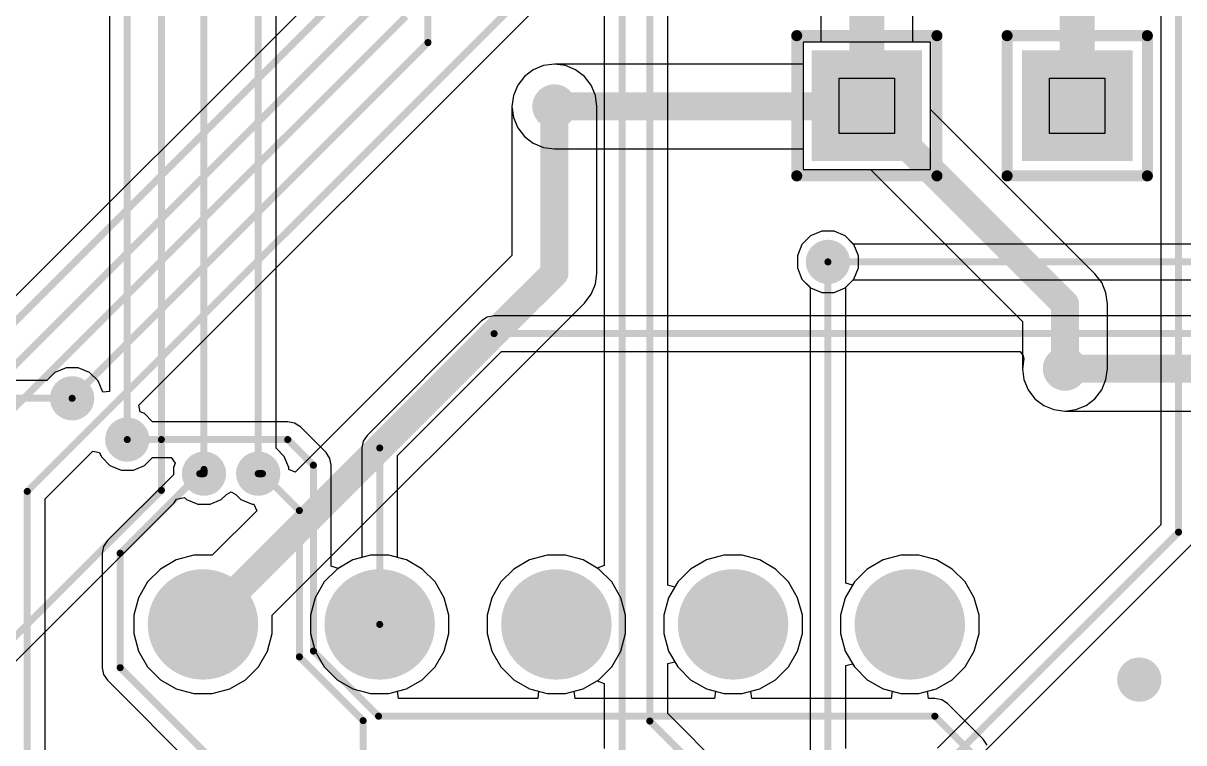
# Model space of a CAD drawing. Header units: millimetres. Extents: x -0.36 to 5.33, y -0.63 to 3.45.
# Drawn here: x 1.556 to 2.384, y 0.932 to 1.445 of the extents above; entities that cross this region are included whole.
import ezdxf

# ---------------------------------------------------------------- set-up
doc = ezdxf.new("R2010")
doc.units = ezdxf.units.MM
doc.header["$MEASUREMENT"] = 0
for name, color, linetype in [('BottomLayer', 5, 'Continuous'), ('BottomSolder', 6, 'Continuous'), ('Mechanical1', 6, 'Continuous'), ('MultiLayer', 9, 'Continuous'), ('PadHoleLayer', 156, 'Continuous'), ('TopLayer', 1, 'Continuous'), ('TopOverlay', 2, 'Continuous'), ('TopSolder', 216, 'Continuous'), ('ViaHoleLayer', 16, 'Continuous')]:
    doc.layers.add(name, color=color, linetype=linetype)

# ---------------------------------------------------------------- blocks, each defined once
blk = doc.blocks.new('1_1376430_8_1')
at = {"layer": 'BottomLayer'}
h = blk.add_hatch(color=5, dxfattribs=at)
edge = h.paths.add_edge_path()
edge.add_arc((-0.97441, 0.32382), 0.03937, 0, 360)
h = blk.add_hatch(color=5, dxfattribs=at)
edge = h.paths.add_edge_path()
edge.add_arc((-0.84842, 0.32382), 0.03937, 0, 360)
h = blk.add_hatch(color=5, dxfattribs=at)
edge = h.paths.add_edge_path()
edge.add_arc((-0.72244, 0.32382), 0.03937, 0, 360)
h = blk.add_hatch(color=5, dxfattribs=at)
edge = h.paths.add_edge_path()
edge.add_arc((-0.59646, 0.32382), 0.03937, 0, 360)
h = blk.add_hatch(color=5, dxfattribs=at)
edge = h.paths.add_edge_path()
edge.add_arc((-0.47047, 0.32382), 0.03937, 0, 360)
at = {"layer": 'BottomSolder'}
h = blk.add_hatch(color=6, dxfattribs=at)
edge = h.paths.add_edge_path()
edge.add_arc((-0.97441, 0.32382), 0.03937, 0, 360)
h = blk.add_hatch(color=6, dxfattribs=at)
edge = h.paths.add_edge_path()
edge.add_arc((-0.84842, 0.32382), 0.03937, 0, 360)
h = blk.add_hatch(color=6, dxfattribs=at)
edge = h.paths.add_edge_path()
edge.add_arc((-0.72244, 0.32382), 0.03937, 0, 360)
h = blk.add_hatch(color=6, dxfattribs=at)
edge = h.paths.add_edge_path()
edge.add_arc((-0.59646, 0.32382), 0.03937, 0, 360)
h = blk.add_hatch(color=6, dxfattribs=at)
edge = h.paths.add_edge_path()
edge.add_arc((-0.47047, 0.32382), 0.03937, 0, 360)
at = {"layer": 'MultiLayer'}
h = blk.add_hatch(color=9, dxfattribs=at)
edge = h.paths.add_edge_path()
edge.add_arc((-0.97441, 0.32382), 0.03937, 0, 360)
h = blk.add_hatch(color=9, dxfattribs=at)
edge = h.paths.add_edge_path()
edge.add_arc((-0.84842, 0.32382), 0.03937, 0, 360)
h = blk.add_hatch(color=9, dxfattribs=at)
edge = h.paths.add_edge_path()
edge.add_arc((-0.72244, 0.32382), 0.03937, 0, 360)
h = blk.add_hatch(color=9, dxfattribs=at)
edge = h.paths.add_edge_path()
edge.add_arc((-0.59646, 0.32382), 0.03937, 0, 360)
h = blk.add_hatch(color=9, dxfattribs=at)
edge = h.paths.add_edge_path()
edge.add_arc((-0.47047, 0.32382), 0.03937, 0, 360)
at = {"layer": 'PadHoleLayer'}
h = blk.add_hatch(color=156, dxfattribs=at)
edge = h.paths.add_edge_path()
edge.add_arc((-0.97441, 0.32382), 0.02382, 0, 360)
h = blk.add_hatch(color=156, dxfattribs=at)
edge = h.paths.add_edge_path()
edge.add_arc((-0.84842, 0.32382), 0.02382, 0, 360)
h = blk.add_hatch(color=156, dxfattribs=at)
edge = h.paths.add_edge_path()
edge.add_arc((-0.72244, 0.32382), 0.02382, 0, 360)
h = blk.add_hatch(color=156, dxfattribs=at)
edge = h.paths.add_edge_path()
edge.add_arc((-0.59646, 0.32382), 0.02382, 0, 360)
h = blk.add_hatch(color=156, dxfattribs=at)
edge = h.paths.add_edge_path()
edge.add_arc((-0.47047, 0.32382), 0.02382, 0, 360)
at = {"layer": 'TopLayer'}
h = blk.add_hatch(color=1, dxfattribs=at)
edge = h.paths.add_edge_path()
edge.add_arc((-0.97441, 0.32382), 0.03937, 0, 360)
h = blk.add_hatch(color=1, dxfattribs=at)
edge = h.paths.add_edge_path()
edge.add_arc((-0.84842, 0.32382), 0.03937, 0, 360)
h = blk.add_hatch(color=1, dxfattribs=at)
edge = h.paths.add_edge_path()
edge.add_arc((-0.72244, 0.32382), 0.03937, 0, 360)
h = blk.add_hatch(color=1, dxfattribs=at)
edge = h.paths.add_edge_path()
edge.add_arc((-0.59646, 0.32382), 0.03937, 0, 360)
h = blk.add_hatch(color=1, dxfattribs=at)
edge = h.paths.add_edge_path()
edge.add_arc((-0.47047, 0.32382), 0.03937, 0, 360)
at = {"layer": 'TopSolder'}
h = blk.add_hatch(color=216, dxfattribs=at)
edge = h.paths.add_edge_path()
edge.add_arc((-0.97441, 0.32382), 0.03937, 0, 360)
h = blk.add_hatch(color=216, dxfattribs=at)
edge = h.paths.add_edge_path()
edge.add_arc((-0.84842, 0.32382), 0.03937, 0, 360)
h = blk.add_hatch(color=216, dxfattribs=at)
edge = h.paths.add_edge_path()
edge.add_arc((-0.72244, 0.32382), 0.03937, 0, 360)
h = blk.add_hatch(color=216, dxfattribs=at)
edge = h.paths.add_edge_path()
edge.add_arc((-0.59646, 0.32382), 0.03937, 0, 360)
h = blk.add_hatch(color=216, dxfattribs=at)
edge = h.paths.add_edge_path()
edge.add_arc((-0.47047, 0.32382), 0.03937, 0, 360)
blk = doc.blocks.new('HDR_1_1_TH_M____17')
at = {"layer": 'BottomLayer'}
blk.add_hatch(color=5, dxfattribs=at).paths.add_polyline_path([(-0.03543, 0.03543), (0.03543, 0.03543), (0.03543, -0.03543), (-0.03543, -0.03543)])
at = {"layer": 'BottomSolder'}
blk.add_hatch(color=6, dxfattribs=at).paths.add_polyline_path([(-0.03943, 0.03943), (0.03943, 0.03943), (0.03943, -0.03943), (-0.03943, -0.03943)])
at = {"layer": 'MultiLayer'}
blk.add_hatch(color=9, dxfattribs=at).paths.add_polyline_path([(-0.03543, 0.03543), (0.03543, 0.03543), (0.03543, -0.03543), (-0.03543, -0.03543)])
at = {"layer": 'PadHoleLayer'}
h = blk.add_hatch(color=156, dxfattribs=at)
edge = h.paths.add_edge_path()
edge.add_arc((0, 0), 0.01969, 0, 360)
at = {"layer": 'TopLayer'}
blk.add_hatch(color=1, dxfattribs=at).paths.add_polyline_path([(-0.03543, 0.03543), (0.03543, 0.03543), (0.03543, -0.03543), (-0.03543, -0.03543)])
at = {"layer": 'TopSolder'}
blk.add_hatch(color=216, dxfattribs=at).paths.add_polyline_path([(-0.03943, 0.03943), (0.03943, 0.03943), (0.03943, -0.03943), (-0.03943, -0.03943)])
at = {"layer": 'TopOverlay', "const_width": 0.00787}
for points in [[(-0.05, 0.05), (0.05, 0.05)], [(-0.05, -0.05), (-0.05, 0.05)], [(0.05, -0.05), (0.05, 0.05)], [(-0.05, -0.05), (0.05, -0.05)]]:
    blk.add_lwpolyline(points, dxfattribs=at)
at = {"layer": 'TopOverlay', "const_width": 0.00394}
for points in [[(-0.05197, 0.05, 1), (-0.04803, 0.05, 1)], [(-0.05197, 0.05, 1), (-0.04803, 0.05, 1)], [(0.04803, 0.05, 1), (0.05197, 0.05, 1)], [(0.04803, 0.05, 1), (0.05197, 0.05, 1)], [(-0.05197, -0.05, 1), (-0.04803, -0.05, 1)], [(-0.05197, -0.05, 1), (-0.04803, -0.05, 1)], [(0.04803, -0.05, 1), (0.05197, -0.05, 1)], [(0.04803, -0.05, 1), (0.05197, -0.05, 1)]]:
    blk.add_lwpolyline(points, format="xyb", close=True, dxfattribs=at)
blk = doc.blocks.new('HDR_1_1_TH_M____18')
at = {"layer": 'BottomLayer'}
blk.add_hatch(color=5, dxfattribs=at).paths.add_polyline_path([(-0.03543, 0.03543), (0.03543, 0.03543), (0.03543, -0.03543), (-0.03543, -0.03543)])
at = {"layer": 'BottomSolder'}
blk.add_hatch(color=6, dxfattribs=at).paths.add_polyline_path([(-0.03943, 0.03943), (0.03943, 0.03943), (0.03943, -0.03943), (-0.03943, -0.03943)])
at = {"layer": 'MultiLayer'}
blk.add_hatch(color=9, dxfattribs=at).paths.add_polyline_path([(-0.03543, 0.03543), (0.03543, 0.03543), (0.03543, -0.03543), (-0.03543, -0.03543)])
at = {"layer": 'PadHoleLayer'}
h = blk.add_hatch(color=156, dxfattribs=at)
edge = h.paths.add_edge_path()
edge.add_arc((0, 0), 0.01969, 0, 360)
at = {"layer": 'TopLayer'}
blk.add_hatch(color=1, dxfattribs=at).paths.add_polyline_path([(-0.03543, 0.03543), (0.03543, 0.03543), (0.03543, -0.03543), (-0.03543, -0.03543)])
at = {"layer": 'TopSolder'}
blk.add_hatch(color=216, dxfattribs=at).paths.add_polyline_path([(-0.03943, 0.03943), (0.03943, 0.03943), (0.03943, -0.03943), (-0.03943, -0.03943)])
at = {"layer": 'TopOverlay', "const_width": 0.00787}
for points in [[(-0.05, 0.05), (0.05, 0.05)], [(-0.05, -0.05), (-0.05, 0.05)], [(0.05, -0.05), (0.05, 0.05)], [(-0.05, -0.05), (0.05, -0.05)]]:
    blk.add_lwpolyline(points, dxfattribs=at)
at = {"layer": 'TopOverlay', "const_width": 0.00394}
for points in [[(-0.05197, 0.05, 1), (-0.04803, 0.05, 1)], [(-0.05197, 0.05, 1), (-0.04803, 0.05, 1)], [(0.04803, 0.05, 1), (0.05197, 0.05, 1)], [(0.04803, 0.05, 1), (0.05197, 0.05, 1)], [(-0.05197, -0.05, 1), (-0.04803, -0.05, 1)], [(-0.05197, -0.05, 1), (-0.04803, -0.05, 1)], [(0.04803, -0.05, 1), (0.05197, -0.05, 1)], [(0.04803, -0.05, 1), (0.05197, -0.05, 1)]]:
    blk.add_lwpolyline(points, format="xyb", close=True, dxfattribs=at)

msp = doc.modelspace()

# ---------------------------------------------------------------- hatches: boundary and pattern name
at = {"layer": 'BottomLayer'}
h = msp.add_hatch(color=5, dxfattribs=at)
edge = h.paths.add_edge_path()
edge.add_arc((1.935, 1.386), 0.01181, 0, 360)
h = msp.add_hatch(color=5, dxfattribs=at)
edge = h.paths.add_edge_path()
edge.add_arc((2.13, 1.27515), 0.01181, 0, 360)
h = msp.add_hatch(color=5, dxfattribs=at)
edge = h.paths.add_edge_path()
edge.add_arc((2.299, 1.199), 0.01181, 0, 360)
h = msp.add_hatch(color=5, dxfattribs=at)
edge = h.paths.add_edge_path()
edge.add_arc((1.59114, 1.17786), 0.01181, 0, 360)
h = msp.add_hatch(color=5, dxfattribs=at)
edge = h.paths.add_edge_path()
edge.add_arc((1.63046, 1.14843), 0.01181, 0, 360)
h = msp.add_hatch(color=5, dxfattribs=at)
edge = h.paths.add_edge_path()
edge.add_arc((1.68516, 1.12412), 0.01181, 0, 360)
h = msp.add_hatch(color=5, dxfattribs=at)
edge = h.paths.add_edge_path()
edge.add_arc((1.72381, 1.12412), 0.01181, 0, 360)
h = msp.add_hatch(color=5, dxfattribs=at)
edge = h.paths.add_edge_path()
edge.add_arc((2.35199, 0.97724), 0.01181, 0, 360)
at = {"layer": 'BottomSolder'}
h = msp.add_hatch(color=6, dxfattribs=at)
edge = h.paths.add_edge_path()
edge.add_arc((1.935, 1.386), 0.01581, 0, 360)
h = msp.add_hatch(color=6, dxfattribs=at)
edge = h.paths.add_edge_path()
edge.add_arc((2.13, 1.27515), 0.01581, 0, 360)
h = msp.add_hatch(color=6, dxfattribs=at)
edge = h.paths.add_edge_path()
edge.add_arc((2.299, 1.199), 0.01581, 0, 360)
h = msp.add_hatch(color=6, dxfattribs=at)
edge = h.paths.add_edge_path()
edge.add_arc((1.59114, 1.17786), 0.01581, 0, 360)
h = msp.add_hatch(color=6, dxfattribs=at)
edge = h.paths.add_edge_path()
edge.add_arc((1.63046, 1.14843), 0.01581, 0, 360)
h = msp.add_hatch(color=6, dxfattribs=at)
edge = h.paths.add_edge_path()
edge.add_arc((1.68516, 1.12412), 0.01581, 0, 360)
h = msp.add_hatch(color=6, dxfattribs=at)
edge = h.paths.add_edge_path()
edge.add_arc((1.72381, 1.12412), 0.01581, 0, 360)
h = msp.add_hatch(color=6, dxfattribs=at)
edge = h.paths.add_edge_path()
edge.add_arc((2.35199, 0.97724), 0.01581, 0, 360)
at = {"layer": 'TopLayer'}
h = msp.add_hatch(color=1, dxfattribs=at)
edge = h.paths.add_edge_path()
edge.add_arc((1.935, 1.386), 0.01181, 0, 360)
h = msp.add_hatch(color=1, dxfattribs=at)
edge = h.paths.add_edge_path()
edge.add_arc((2.13, 1.27515), 0.01181, 0, 360)
h = msp.add_hatch(color=1, dxfattribs=at)
edge = h.paths.add_edge_path()
edge.add_arc((2.299, 1.199), 0.01181, 0, 360)
h = msp.add_hatch(color=1, dxfattribs=at)
edge = h.paths.add_edge_path()
edge.add_arc((1.59114, 1.17786), 0.01181, 0, 360)
h = msp.add_hatch(color=1, dxfattribs=at)
edge = h.paths.add_edge_path()
edge.add_arc((1.63046, 1.14843), 0.01181, 0, 360)
h = msp.add_hatch(color=1, dxfattribs=at)
edge = h.paths.add_edge_path()
edge.add_arc((1.68516, 1.12412), 0.01181, 0, 360)
h = msp.add_hatch(color=1, dxfattribs=at)
edge = h.paths.add_edge_path()
edge.add_arc((1.72381, 1.12412), 0.01181, 0, 360)
h = msp.add_hatch(color=1, dxfattribs=at)
edge = h.paths.add_edge_path()
edge.add_arc((2.35199, 0.97724), 0.01181, 0, 360)
at = {"layer": 'TopSolder'}
h = msp.add_hatch(color=216, dxfattribs=at)
edge = h.paths.add_edge_path()
edge.add_arc((1.935, 1.386), 0.01581, 0, 360)
h = msp.add_hatch(color=216, dxfattribs=at)
edge = h.paths.add_edge_path()
edge.add_arc((2.13, 1.27515), 0.01581, 0, 360)
h = msp.add_hatch(color=216, dxfattribs=at)
edge = h.paths.add_edge_path()
edge.add_arc((2.299, 1.199), 0.01581, 0, 360)
h = msp.add_hatch(color=216, dxfattribs=at)
edge = h.paths.add_edge_path()
edge.add_arc((1.59114, 1.17786), 0.01581, 0, 360)
h = msp.add_hatch(color=216, dxfattribs=at)
edge = h.paths.add_edge_path()
edge.add_arc((1.63046, 1.14843), 0.01581, 0, 360)
h = msp.add_hatch(color=216, dxfattribs=at)
edge = h.paths.add_edge_path()
edge.add_arc((1.68516, 1.12412), 0.01581, 0, 360)
h = msp.add_hatch(color=216, dxfattribs=at)
edge = h.paths.add_edge_path()
edge.add_arc((1.72381, 1.12412), 0.01581, 0, 360)
h = msp.add_hatch(color=216, dxfattribs=at)
edge = h.paths.add_edge_path()
edge.add_arc((2.35199, 0.97724), 0.01581, 0, 360)
at = {"layer": 'ViaHoleLayer'}
h = msp.add_hatch(color=16, dxfattribs=at)
edge = h.paths.add_edge_path()
edge.add_arc((1.935, 1.386), 0.00591, 0, 360)
h = msp.add_hatch(color=16, dxfattribs=at)
edge = h.paths.add_edge_path()
edge.add_arc((2.13, 1.27515), 0.00591, 0, 360)
h = msp.add_hatch(color=16, dxfattribs=at)
edge = h.paths.add_edge_path()
edge.add_arc((2.299, 1.199), 0.00591, 0, 360)
h = msp.add_hatch(color=16, dxfattribs=at)
edge = h.paths.add_edge_path()
edge.add_arc((1.59114, 1.17786), 0.00591, 0, 360)
h = msp.add_hatch(color=16, dxfattribs=at)
edge = h.paths.add_edge_path()
edge.add_arc((1.63046, 1.14843), 0.00591, 0, 360)
h = msp.add_hatch(color=16, dxfattribs=at)
edge = h.paths.add_edge_path()
edge.add_arc((1.68516, 1.12412), 0.00591, 0, 360)
h = msp.add_hatch(color=16, dxfattribs=at)
edge = h.paths.add_edge_path()
edge.add_arc((1.72381, 1.12412), 0.00591, 0, 360)
h = msp.add_hatch(color=16, dxfattribs=at)
edge = h.paths.add_edge_path()
edge.add_arc((2.35199, 0.97724), 0.00591, 0, 360)

# ---------------------------------------------------------------- linework, layer by layer
at = {"layer": 'BottomLayer'}
for p, q in [((1.73656, 1.14222), (1.73656, 1.81219)), ((2.01574, 1.04455), (2.01574, 1.79683)), ((1.97054, 1.78444), (1.97054, 1.05874)), ((1.61772, 1.77526), (1.61772, 1.18275)), ((2.36726, 1.752), (2.36726, 1.08768)), ((2.19052, 1.43192), (2.19052, 1.70826)), ((2.12496, 1.69468), (2.12496, 1.43192)), ((2.12496, 1.43192), (2.11231, 1.43192)), ((2.11231, 1.43192), (2.11231, 1.34106)), ((2.20318, 1.43192), (2.19052, 1.43192)), ((2.20318, 1.38385), (2.20318, 1.43192)), ((1.92717, 1.41523), (1.91987, 1.4122)), ((1.935, 1.41626), (1.92717, 1.41523)), ((1.94283, 1.41523), (1.935, 1.41626)), ((1.95013, 1.4122), (1.94283, 1.41523)), ((1.9136, 1.4074), (1.9088, 1.40113)), ((1.91987, 1.4122), (1.9136, 1.4074)), ((1.9564, 1.4074), (1.95013, 1.4122)), ((1.96121, 1.40113), (1.9564, 1.4074)), ((1.9088, 1.40113), (1.90577, 1.39383)), ((1.96423, 1.39383), (1.96121, 1.40113)), ((1.90577, 1.39383), (1.90474, 1.386)), ((1.96526, 1.386), (1.96423, 1.39383)), ((1.90474, 1.386), (1.90474, 1.2797)), ((1.96526, 1.26717), (1.96526, 1.386)), ((2.3204, 1.26663), (2.20318, 1.38385)), ((2.11231, 1.34106), (2.16038, 1.34106)), ((2.16038, 1.34106), (2.26874, 1.2327)), ((2.11765, 1.29364), (2.11151, 1.2875)), ((2.12566, 1.29696), (2.11765, 1.29364)), ((2.13434, 1.29696), (2.12566, 1.29696)), ((2.14235, 1.29364), (2.13434, 1.29696)), ((2.14849, 1.2875), (2.14235, 1.29364)), ((2.11151, 1.2875), (2.10819, 1.27949)), ((2.15181, 1.27949), (2.14849, 1.2875)), ((1.90474, 1.2797), (1.75024, 1.12521)), ((2.10819, 1.27949), (2.10819, 1.27081)), ((2.15181, 1.27081), (2.15181, 1.27949)), ((1.96423, 1.25934), (1.96526, 1.26717)), ((2.10819, 1.27081), (2.11151, 1.26279)), ((2.14849, 1.26279), (2.15181, 1.27081)), ((2.3252, 1.26036), (2.3204, 1.26663)), ((1.96121, 1.25204), (1.96423, 1.25934)), ((2.11151, 1.26279), (2.11726, 1.25705)), ((2.14274, 1.25705), (2.14849, 1.26279)), ((2.32823, 1.25306), (2.3252, 1.26036)), ((1.9564, 1.24577), (1.96121, 1.25204)), ((2.11726, 1.25705), (2.11726, 0.91977)), ((2.14274, 1.04597), (2.14274, 1.25705)), ((2.32926, 1.24523), (2.32823, 1.25306)), ((1.7338, 1.02317), (1.9564, 1.24577)), ((2.32926, 1.199), (2.32926, 1.24523)), ((2.26874, 1.2327), (2.26874, 1.199)), ((1.57878, 1.19635), (1.57304, 1.19061)), ((1.5868, 1.19967), (1.57878, 1.19635)), ((1.59547, 1.19967), (1.5868, 1.19967)), ((1.60349, 1.19635), (1.59547, 1.19967)), ((1.60963, 1.19022), (1.60349, 1.19635)), ((2.26874, 1.199), (2.26977, 1.19117)), ((2.32823, 1.19117), (2.32926, 1.199)), ((1.57304, 1.19061), (1.36626, 1.19061)), ((1.61295, 1.1822), (1.60963, 1.19022)), ((2.26977, 1.19117), (2.27279, 1.18387)), ((2.27279, 1.18387), (2.2776, 1.1776)), ((2.3204, 1.1776), (2.3252, 1.18387)), ((2.3252, 1.18387), (2.32823, 1.19117)), ((1.61772, 1.18275), (1.61295, 1.1822)), ((2.2776, 1.1776), (2.28387, 1.1728)), ((2.31413, 1.1728), (2.3204, 1.1776)), ((2.28387, 1.1728), (2.29117, 1.16977)), ((2.29117, 1.16977), (2.299, 1.16874)), ((2.299, 1.16874), (2.30683, 1.16977)), ((2.30683, 1.16977), (2.31413, 1.1728)), ((1.7423, 1.13647), (1.73656, 1.14222)), ((1.74562, 1.12845), (1.7423, 1.13647)), ((1.74562, 1.12712), (1.74562, 1.12845)), ((1.75024, 1.12521), (1.74562, 1.12712)), ((1.69751, 1.10563), (1.70122, 1.10933)), ((1.70122, 1.10933), (1.70449, 1.11127)), ((1.70449, 1.11127), (1.70775, 1.10933)), ((1.70775, 1.10933), (1.71146, 1.10563)), ((1.52621, 0.96564), (1.66379, 1.10322)), ((1.66379, 1.10322), (1.66553, 1.10583)), ((1.66553, 1.10583), (1.67123, 1.1072)), ((1.67123, 1.1072), (1.6728, 1.10563)), ((1.6728, 1.10563), (1.68082, 1.1023)), ((1.68082, 1.1023), (1.6895, 1.1023)), ((1.6895, 1.1023), (1.69751, 1.10563)), ((1.71146, 1.10563), (1.71947, 1.1023)), ((1.71947, 1.1023), (1.72081, 1.1023)), ((1.72081, 1.1023), (1.72272, 1.09769)), ((1.72272, 1.09769), (1.691, 1.06597)), ((2.36726, 1.08768), (2.20804, 0.92847)), ((2.22566, 0.91004), (2.38901, 1.07339)), ((1.66539, 1.06262), (1.65413, 1.05612)), ((1.67794, 1.06598), (1.66539, 1.06262)), ((1.69094, 1.06598), (1.67794, 1.06598)), ((1.691, 1.06597), (1.69094, 1.06598)), ((1.79137, 1.06262), (1.78011, 1.05612)), ((1.80393, 1.06598), (1.79137, 1.06262)), ((1.81693, 1.06598), (1.80393, 1.06598)), ((1.82948, 1.06262), (1.81693, 1.06598)), ((1.84074, 1.05612), (1.82948, 1.06262)), ((1.91735, 1.06262), (1.9061, 1.05612)), ((1.92991, 1.06598), (1.91735, 1.06262)), ((1.94291, 1.06598), (1.92991, 1.06598)), ((1.95547, 1.06262), (1.94291, 1.06598)), ((1.96554, 1.05681), (1.95547, 1.06262)), ((2.04334, 1.06262), (2.03208, 1.05612)), ((2.0559, 1.06598), (2.04334, 1.06262)), ((2.06889, 1.06598), (2.0559, 1.06598)), ((2.08145, 1.06262), (2.06889, 1.06598)), ((2.09271, 1.05612), (2.08145, 1.06262)), ((2.16932, 1.06262), (2.15807, 1.05612)), ((2.18188, 1.06598), (2.16932, 1.06262)), ((2.19488, 1.06598), (2.18188, 1.06598)), ((2.20744, 1.06262), (2.19488, 1.06598)), ((2.21869, 1.05612), (2.20744, 1.06262)), ((1.65413, 1.05612), (1.64494, 1.04693)), ((1.78011, 1.05612), (1.77092, 1.04693)), ((1.84993, 1.04693), (1.84074, 1.05612)), ((1.9061, 1.05612), (1.89691, 1.04693)), ((1.97054, 1.05874), (1.96554, 1.05681)), ((2.03208, 1.05612), (2.02289, 1.04693)), ((2.1019, 1.04693), (2.09271, 1.05612)), ((2.15807, 1.05612), (2.14887, 1.04693)), ((2.22788, 1.04693), (2.21869, 1.05612)), ((1.64494, 1.04693), (1.63844, 1.03567)), ((1.77092, 1.04693), (1.76442, 1.03567)), ((1.85643, 1.03567), (1.84993, 1.04693)), ((1.89691, 1.04693), (1.89041, 1.03567)), ((2.02074, 1.04321), (2.01574, 1.04455)), ((2.02289, 1.04693), (2.02074, 1.04321)), ((2.1084, 1.03567), (2.1019, 1.04693)), ((2.14757, 1.04468), (2.14274, 1.04597)), ((2.14887, 1.04693), (2.14757, 1.04468)), ((2.23438, 1.03567), (2.22788, 1.04693)), ((1.63844, 1.03567), (1.63507, 1.02311)), ((1.76442, 1.03567), (1.76106, 1.02311)), ((1.8598, 1.02311), (1.85643, 1.03567)), ((1.89041, 1.03567), (1.88704, 1.02311)), ((2.11177, 1.02311), (2.1084, 1.03567)), ((2.23775, 1.02311), (2.23438, 1.03567)), ((1.63507, 1.02311), (1.63507, 1.01011)), ((1.73381, 1.02311), (1.7338, 1.02317)), ((1.73381, 1.01011), (1.73381, 1.02311)), ((1.76106, 1.02311), (1.76106, 1.01011)), ((1.8598, 1.01011), (1.8598, 1.02311)), ((1.88704, 1.02311), (1.88704, 1.01011)), ((2.11177, 1.01011), (2.11177, 1.02311)), ((2.23775, 1.01011), (2.23775, 1.02311)), ((1.63507, 1.01011), (1.63844, 0.99756)), ((1.73045, 0.99756), (1.73381, 1.01011)), ((1.76106, 1.01011), (1.76442, 0.99756)), ((1.85643, 0.99756), (1.8598, 1.01011)), ((1.88704, 1.01011), (1.89041, 0.99756)), ((2.1084, 0.99756), (2.11177, 1.01011)), ((2.23438, 0.99756), (2.23775, 1.01011)), ((1.63844, 0.99756), (1.64494, 0.9863)), ((1.72395, 0.9863), (1.73045, 0.99756)), ((1.76442, 0.99756), (1.77092, 0.9863)), ((1.84993, 0.9863), (1.85643, 0.99756)), ((1.89041, 0.99756), (1.89691, 0.9863)), ((2.1019, 0.9863), (2.1084, 0.99756)), ((2.22788, 0.9863), (2.23438, 0.99756)), ((1.64494, 0.9863), (1.65413, 0.97711)), ((1.71476, 0.97711), (1.72395, 0.9863)), ((1.77092, 0.9863), (1.78011, 0.97711)), ((1.84074, 0.97711), (1.84993, 0.9863)), ((1.89691, 0.9863), (1.9061, 0.97711)), ((2.01574, 0.98867), (2.02074, 0.99001)), ((2.01574, 0.95298), (2.01574, 0.98867)), ((2.02074, 0.99001), (2.02289, 0.9863)), ((2.02289, 0.9863), (2.03208, 0.97711)), ((2.09271, 0.97711), (2.1019, 0.9863)), ((2.14274, 0.98725), (2.14757, 0.98855)), ((2.14274, 0.92819), (2.14274, 0.98725)), ((2.14757, 0.98855), (2.14887, 0.9863)), ((2.14887, 0.9863), (2.15807, 0.97711)), ((2.21869, 0.97711), (2.22788, 0.9863)), ((1.65413, 0.97711), (1.66539, 0.97061)), ((1.7035, 0.97061), (1.71476, 0.97711)), ((1.78011, 0.97711), (1.79137, 0.97061)), ((1.82948, 0.97061), (1.84074, 0.97711)), ((1.9061, 0.97711), (1.91735, 0.97061)), ((1.95547, 0.97061), (1.96554, 0.97642)), ((1.96554, 0.97642), (1.97054, 0.97449)), ((2.03208, 0.97711), (2.04334, 0.97061)), ((2.08145, 0.97061), (2.09271, 0.97711)), ((2.15807, 0.97711), (2.16932, 0.97061)), ((2.20744, 0.97061), (2.21869, 0.97711)), ((1.66539, 0.97061), (1.67794, 0.96724)), ((1.69094, 0.96724), (1.7035, 0.97061)), ((1.79137, 0.97061), (1.80393, 0.96724)), ((1.81693, 0.96724), (1.82948, 0.97061)), ((1.91735, 0.97061), (1.92991, 0.96724)), ((1.94291, 0.96724), (1.95547, 0.97061)), ((1.97054, 0.97449), (1.97054, 0.92819)), ((2.04334, 0.97061), (2.0559, 0.96724)), ((2.06889, 0.96724), (2.08145, 0.97061)), ((2.16932, 0.97061), (2.18188, 0.96724)), ((2.19488, 0.96724), (2.20744, 0.97061)), ((1.67794, 0.96724), (1.69094, 0.96724)), ((1.80393, 0.96724), (1.81693, 0.96724)), ((1.92991, 0.96724), (1.94291, 0.96724)), ((2.0559, 0.96724), (2.06889, 0.96724)), ((2.18188, 0.96724), (2.19488, 0.96724)), ((2.05467, 0.91406), (2.01574, 0.95298))]:
    msp.add_line(p, q, dxfattribs=at)
for points, const_width in [([(1.72381, 1.12412), (1.72381, 1.81219)], 0.005), ([(1.65477, 1.14843), (1.65477, 1.8)], 0.005), ([(1.685, 1.12427), (1.685, 1.79899)], 0.005), ([(2.003, 0.9477), (2.003, 1.801)], 0.005), ([(1.98328, 0.89026), (1.98328, 1.78972)], 0.005), ([(1.63046, 1.14843), (1.63046, 1.78054)], 0.005), ([(2.38, 1.0824), (2.38, 1.752)], 0.005), ([(2.15774, 1.38649), (2.15774, 1.70826)], 0.025), ([(1.935, 1.26717), (1.935, 1.386)], 0.02), ([(2.15774, 1.38649), (2.299, 1.24523)], 0.02), ([(1.68444, 1.01661), (1.935, 1.26717)], 0.02), ([(2.13, 0.91862), (2.13, 1.27515)], 0.005), ([(2.299, 1.199), (2.299, 1.24523)], 0.02), ([(1.34816, 1.17786), (1.59114, 1.17786)], 0.005), ([(1.65477, 1.11223), (1.65477, 1.14843)], 0.005), ([(1.685, 1.12427), (1.68516, 1.12412)], 0.005), ([(1.68516, 1.12412), (1.68516, 1.12715)], 0.005), ([(1.51347, 0.97092), (1.65477, 1.11223)], 0.005), ([(2.20425, 0.90666), (2.38, 1.0824)], 0.005), ([(1.67846, 1.01661), (1.68444, 1.01661)], 0.02), ([(2.003, 0.9477), (2.05846, 0.89225)], 0.005)]:
    msp.add_lwpolyline(points, dxfattribs=dict(at, const_width=const_width))
for points, const_width in [([(2.15149, 1.38649, 1), (2.16399, 1.38649, 1)], 0.0125), ([(1.93, 1.386, 1), (1.94, 1.386, 1)], 0.01), ([(2.15274, 1.38649, 1), (2.16274, 1.38649, 1)], 0.01), ([(1.93, 1.26717, 1), (1.94, 1.26717, 1)], 0.01), ([(1.93, 1.26717, 1), (1.94, 1.26717, 1)], 0.01), ([(2.12875, 1.27515, 1), (2.13125, 1.27515, 1)], 0.0025), ([(2.294, 1.24523, 1), (2.304, 1.24523, 1)], 0.01), ([(2.294, 1.24523, 1), (2.304, 1.24523, 1)], 0.01), ([(2.294, 1.199, 1), (2.304, 1.199, 1)], 0.01), ([(1.58989, 1.17786, 1), (1.59239, 1.17786, 1)], 0.0025), ([(1.62921, 1.14843, 1), (1.63171, 1.14843, 1)], 0.0025), ([(1.65352, 1.14843, 1), (1.65602, 1.14843, 1)], 0.0025), ([(1.65352, 1.14843, 1), (1.65602, 1.14843, 1)], 0.0025), ([(1.68375, 1.12427, 1), (1.68625, 1.12427, 1)], 0.0025), ([(1.68375, 1.12427, 1), (1.68625, 1.12427, 1)], 0.0025), ([(1.68391, 1.12715, 1), (1.68641, 1.12715, 1)], 0.0025), ([(1.68391, 1.12412, 1), (1.68641, 1.12412, 1)], 0.0025), ([(1.68391, 1.12412, 1), (1.68641, 1.12412, 1)], 0.0025), ([(1.72256, 1.12412, 1), (1.72506, 1.12412, 1)], 0.0025), ([(1.65352, 1.11223, 1), (1.65602, 1.11223, 1)], 0.0025), ([(1.65352, 1.11223, 1), (1.65602, 1.11223, 1)], 0.0025), ([(2.37875, 1.0824, 1), (2.38125, 1.0824, 1)], 0.0025), ([(2.37875, 1.0824, 1), (2.38125, 1.0824, 1)], 0.0025), ([(1.67346, 1.01661, 1), (1.68346, 1.01661, 1)], 0.01), ([(1.67944, 1.01661, 1), (1.68944, 1.01661, 1)], 0.01), ([(1.67944, 1.01661, 1), (1.68944, 1.01661, 1)], 0.01), ([(2.00175, 0.9477, 1), (2.00425, 0.9477, 1)], 0.0025), ([(2.00175, 0.9477, 1), (2.00425, 0.9477, 1)], 0.0025)]:
    msp.add_lwpolyline(points, format="xyb", close=True, dxfattribs=dict(at, const_width=const_width))
at = {"layer": 'Mechanical1'}
for p, q in [((2.13806, 1.36681), (2.13806, 1.40617)), ((2.13806, 1.40617), (2.17743, 1.40617)), ((2.17743, 1.40617), (2.17743, 1.36681)), ((2.28806, 1.36681), (2.28806, 1.40617)), ((2.28806, 1.40617), (2.32743, 1.40617)), ((2.32743, 1.40617), (2.32743, 1.36681)), ((2.17743, 1.36681), (2.13806, 1.36681)), ((2.32743, 1.36681), (2.28806, 1.36681))]:
    msp.add_line(p, q, dxfattribs=at)
at = {"layer": 'TopLayer'}
for p, q in [((1.63877, 1.17309), (2.02839, 1.56271)), ((1.77828, 1.4783), (1.39272, 1.09274)), ((2.20318, 1.43192), (2.11231, 1.43192)), ((2.11231, 1.43192), (2.11231, 1.41626)), ((2.20318, 1.34106), (2.20318, 1.43192)), ((1.92717, 1.41523), (1.91987, 1.4122)), ((1.935, 1.41626), (1.92717, 1.41523)), ((2.11231, 1.41626), (1.935, 1.41626)), ((1.9136, 1.4074), (1.9088, 1.40113)), ((1.91987, 1.4122), (1.9136, 1.4074)), ((1.9088, 1.40113), (1.90577, 1.39383)), ((1.90577, 1.39383), (1.90474, 1.386)), ((1.90474, 1.386), (1.90577, 1.37817)), ((1.90577, 1.37817), (1.9088, 1.37087)), ((1.9088, 1.37087), (1.9136, 1.3646)), ((1.9136, 1.3646), (1.91987, 1.3598)), ((1.91987, 1.3598), (1.92717, 1.35677)), ((1.92717, 1.35677), (1.935, 1.35574)), ((1.935, 1.35574), (2.11231, 1.35574)), ((2.11231, 1.35574), (2.11231, 1.34106)), ((2.11231, 1.34106), (2.20318, 1.34106)), ((2.11765, 1.29364), (2.11151, 1.2875)), ((2.12566, 1.29696), (2.11765, 1.29364)), ((2.13434, 1.29696), (2.12566, 1.29696)), ((2.14235, 1.29364), (2.13434, 1.29696)), ((2.1481, 1.28789), (2.14235, 1.29364)), ((2.11151, 1.2875), (2.10819, 1.27949)), ((2.58681, 1.28789), (2.1481, 1.28789)), ((2.10819, 1.27949), (2.10819, 1.27081)), ((2.10819, 1.27081), (2.11151, 1.26279)), ((2.11151, 1.26279), (2.11765, 1.25666)), ((2.14235, 1.25666), (2.1481, 1.2624)), ((2.1481, 1.2624), (2.59888, 1.2624)), ((2.11765, 1.25666), (2.12566, 1.25334)), ((2.12566, 1.25334), (2.13434, 1.25334)), ((2.13434, 1.25334), (2.14235, 1.25666)), ((1.88299, 1.23301), (1.80141, 1.15144)), ((1.88712, 1.23577), (1.88299, 1.23301)), ((1.892, 1.23674), (1.88712, 1.23577)), ((2.60915, 1.23674), (1.892, 1.23674)), ((1.82317, 1.13715), (1.89728, 1.21126)), ((1.89728, 1.21126), (2.2671, 1.21126)), ((2.2671, 1.21126), (2.26924, 1.20806)), ((2.2697, 1.20626), (2.26874, 1.199)), ((2.26924, 1.20806), (2.2697, 1.20626)), ((2.26874, 1.199), (2.26977, 1.19117)), ((2.26977, 1.19117), (2.27279, 1.18387)), ((2.27279, 1.18387), (2.2776, 1.1776)), ((2.2776, 1.1776), (2.28387, 1.1728)), ((1.63975, 1.16819), (1.63877, 1.17309)), ((1.64282, 1.16692), (1.63975, 1.16819)), ((1.64856, 1.16117), (1.64282, 1.16692)), ((2.28387, 1.1728), (2.29117, 1.16977)), ((2.29117, 1.16977), (2.299, 1.16874)), ((2.299, 1.16874), (2.56865, 1.16874)), ((1.74488, 1.16117), (1.64856, 1.16117)), ((1.74976, 1.1602), (1.74488, 1.16117)), ((1.75389, 1.15744), (1.74976, 1.1602)), ((1.77217, 1.13916), (1.75389, 1.15744)), ((1.80141, 1.15144), (1.79865, 1.1473)), ((1.79865, 1.1473), (1.79768, 1.14243)), ((1.79768, 1.14243), (1.79768, 1.06431)), ((1.5719, 1.10622), (1.6058, 1.14012)), ((1.6058, 1.14012), (1.6107, 1.13914)), ((1.6107, 1.13914), (1.61197, 1.13607)), ((1.61197, 1.13607), (1.61811, 1.12994)), ((1.64282, 1.12994), (1.64856, 1.13568)), ((1.64856, 1.13568), (1.66184, 1.13568)), ((1.66184, 1.13568), (1.66462, 1.13152)), ((1.77493, 1.13503), (1.77217, 1.13916)), ((1.7759, 1.13015), (1.77493, 1.13503)), ((1.82317, 1.06431), (1.82317, 1.13715)), ((1.61811, 1.12994), (1.62613, 1.12662)), ((1.62613, 1.12662), (1.6348, 1.12662)), ((1.6348, 1.12662), (1.64282, 1.12994)), ((1.66462, 1.13152), (1.66335, 1.12845)), ((1.66335, 1.12845), (1.66335, 1.12336)), ((1.7759, 1.05822), (1.7759, 1.13015)), ((1.66335, 1.12336), (1.61638, 1.07639)), ((1.5719, 0.89292), (1.5719, 1.10622)), ((1.61638, 1.07639), (1.61361, 1.07226)), ((1.61361, 1.07226), (1.61264, 1.06738)), ((1.61264, 1.06738), (1.61264, 0.98576)), ((1.79137, 1.06262), (1.7809, 1.05657)), ((1.79768, 1.06431), (1.79137, 1.06262)), ((1.82948, 1.06262), (1.82317, 1.06431)), ((1.84074, 1.05612), (1.82948, 1.06262)), ((1.91735, 1.06262), (1.9061, 1.05612)), ((1.92991, 1.06598), (1.91735, 1.06262)), ((1.94291, 1.06598), (1.92991, 1.06598)), ((1.95547, 1.06262), (1.94291, 1.06598)), ((1.96672, 1.05612), (1.95547, 1.06262)), ((2.04334, 1.06262), (2.03208, 1.05612)), ((2.0559, 1.06598), (2.04334, 1.06262)), ((2.06889, 1.06598), (2.0559, 1.06598)), ((2.08145, 1.06262), (2.06889, 1.06598)), ((2.09271, 1.05612), (2.08145, 1.06262)), ((2.16932, 1.06262), (2.15807, 1.05612)), ((2.18188, 1.06598), (2.16932, 1.06262)), ((2.19488, 1.06598), (2.18188, 1.06598)), ((2.20744, 1.06262), (2.19488, 1.06598)), ((2.21869, 1.05612), (2.20744, 1.06262)), ((1.7809, 1.05657), (1.7759, 1.05822)), ((1.84993, 1.04693), (1.84074, 1.05612)), ((1.9061, 1.05612), (1.89691, 1.04693)), ((1.97592, 1.04693), (1.96672, 1.05612)), ((2.03208, 1.05612), (2.02289, 1.04693)), ((2.1019, 1.04693), (2.09271, 1.05612)), ((2.15807, 1.05612), (2.14887, 1.04693)), ((2.22788, 1.04693), (2.21869, 1.05612)), ((1.85643, 1.03567), (1.84993, 1.04693)), ((1.89691, 1.04693), (1.89041, 1.03567)), ((1.98242, 1.03567), (1.97592, 1.04693)), ((2.02289, 1.04693), (2.01639, 1.03567)), ((2.1084, 1.03567), (2.1019, 1.04693)), ((2.14887, 1.04693), (2.14237, 1.03567)), ((2.23438, 1.03567), (2.22788, 1.04693)), ((1.8598, 1.02311), (1.85643, 1.03567)), ((1.89041, 1.03567), (1.88704, 1.02311)), ((1.98578, 1.02311), (1.98242, 1.03567)), ((2.01639, 1.03567), (2.01302, 1.02311)), ((2.11177, 1.02311), (2.1084, 1.03567)), ((2.14237, 1.03567), (2.13901, 1.02311)), ((2.23775, 1.02311), (2.23438, 1.03567)), ((1.8598, 1.01011), (1.8598, 1.02311)), ((1.88704, 1.02311), (1.88704, 1.01011)), ((1.98578, 1.01011), (1.98578, 1.02311)), ((2.01302, 1.02311), (2.01302, 1.01011)), ((2.11177, 1.01011), (2.11177, 1.02311)), ((2.13901, 1.02311), (2.13901, 1.01011)), ((2.23775, 1.01011), (2.23775, 1.02311)), ((1.85643, 0.99756), (1.8598, 1.01011)), ((1.88704, 1.01011), (1.89041, 0.99756)), ((1.98242, 0.99756), (1.98578, 1.01011)), ((2.01302, 1.01011), (2.01639, 0.99756)), ((2.1084, 0.99756), (2.11177, 1.01011)), ((2.13901, 1.01011), (2.14237, 0.99756)), ((2.23438, 0.99756), (2.23775, 1.01011)), ((1.84993, 0.9863), (1.85643, 0.99756)), ((1.89041, 0.99756), (1.89691, 0.9863)), ((1.97592, 0.9863), (1.98242, 0.99756)), ((2.01639, 0.99756), (2.02289, 0.9863)), ((2.1019, 0.9863), (2.1084, 0.99756)), ((2.14237, 0.99756), (2.14887, 0.9863)), ((2.22788, 0.9863), (2.23438, 0.99756)), ((1.61264, 0.98576), (1.61361, 0.98088)), ((1.84074, 0.97711), (1.84993, 0.9863)), ((1.89691, 0.9863), (1.9061, 0.97711)), ((1.96672, 0.97711), (1.97592, 0.9863)), ((2.02289, 0.9863), (2.03208, 0.97711)), ((2.09271, 0.97711), (2.1019, 0.9863)), ((2.14887, 0.9863), (2.15807, 0.97711)), ((2.21869, 0.97711), (2.22788, 0.9863)), ((1.61361, 0.98088), (1.61638, 0.97675)), ((1.61638, 0.97675), (1.71934, 0.87379)), ((1.82948, 0.97061), (1.84074, 0.97711)), ((1.9061, 0.97711), (1.91735, 0.97061)), ((1.95547, 0.97061), (1.96672, 0.97711)), ((2.03208, 0.97711), (2.04334, 0.97061)), ((2.08145, 0.97061), (2.09271, 0.97711)), ((2.15807, 0.97711), (2.16932, 0.97061)), ((2.20744, 0.97061), (2.21869, 0.97711)), ((1.82309, 0.96889), (1.82948, 0.97061)), ((1.82375, 0.96389), (1.82309, 0.96889)), ((1.91735, 0.97061), (1.92375, 0.96889)), ((1.92375, 0.96889), (1.92309, 0.96389)), ((1.94907, 0.96889), (1.95547, 0.97061)), ((1.94973, 0.96389), (1.94907, 0.96889)), ((2.04334, 0.97061), (2.04973, 0.96889)), ((2.04973, 0.96889), (2.04907, 0.96389)), ((2.07506, 0.96889), (2.08145, 0.97061)), ((2.07572, 0.96389), (2.07506, 0.96889)), ((2.16932, 0.97061), (2.17572, 0.96889)), ((2.17572, 0.96889), (2.17506, 0.96389)), ((2.20104, 0.96889), (2.20744, 0.97061)), ((2.2017, 0.96389), (2.20104, 0.96889)), ((1.92309, 0.96389), (1.82375, 0.96389)), ((2.04907, 0.96389), (1.94973, 0.96389)), ((2.17506, 0.96389), (2.07572, 0.96389)), ((2.20622, 0.96389), (2.2017, 0.96389)), ((2.2111, 0.96292), (2.20622, 0.96389)), ((2.21524, 0.96016), (2.2111, 0.96292)), ((2.2407, 0.9347), (2.21524, 0.96016)), ((2.24346, 0.93057), (2.2407, 0.9347))]:
    msp.add_line(p, q, dxfattribs=at)
for points, const_width in [([(1.84485, 1.43157), (1.84485, 2.03084)], 0.005), ([(1.55916, 1.1115), (2.01938, 1.57172)], 0.005), ([(1.398, 1.08), (1.79102, 1.47302)], 0.005), ([(2.30774, 1.38649), (2.30774, 1.46726)], 0.025), ([(1.36555, 1.01661), (1.81102, 1.46209)], 0.005), ([(1.432, 1.05311), (1.82916, 1.45026)], 0.005), ([(1.59114, 1.17786), (1.84485, 1.43157)], 0.005), ([(1.935, 1.386), (2.15425, 1.386)], 0.02), ([(2.15425, 1.383), (2.15774, 1.38649)], 0.02), ([(2.13, 1.27515), (2.60416, 1.27515)], 0.005), ([(1.81043, 1.14243), (1.892, 1.224)], 0.005), ([(1.892, 1.224), (2.73343, 1.224)], 0.005), ([(2.299, 1.199), (2.571, 1.199)], 0.02), ([(1.63046, 1.14843), (1.74488, 1.14843)], 0.005), ([(1.74488, 1.14843), (1.76316, 1.13015)], 0.005), ([(1.81043, 1.01661), (1.81043, 1.14243)], 0.005), ([(1.62539, 1.06738), (1.68212, 1.12412)], 0.005), ([(1.68212, 1.12412), (1.68516, 1.12412)], 0.005), ([(1.72381, 1.12412), (1.72685, 1.12412)], 0.005), ([(1.72685, 1.12412), (1.75316, 1.09781)], 0.005), ([(1.76316, 0.9976), (1.76316, 1.13015)], 0.005), ([(1.55916, 0.88347), (1.55916, 1.1115)], 0.005), ([(1.75316, 0.99346), (1.75316, 1.09781)], 0.005), ([(1.62539, 0.98576), (1.62539, 1.06738)], 0.005), ([(1.75316, 0.99346), (1.79862, 0.948)], 0.005), ([(1.76316, 0.9976), (1.80961, 0.95115)], 0.005), ([(1.62539, 0.98576), (1.96855, 0.6426)], 0.005), ([(1.80961, 0.95115), (2.20622, 0.95115)], 0.005), ([(2.20622, 0.95115), (2.23169, 0.92569)], 0.005), ([(1.79862, 0.87882), (1.79862, 0.948)], 0.005)]:
    msp.add_lwpolyline(points, dxfattribs=dict(at, const_width=const_width))
for points, const_width in [([(1.8436, 1.43157, 1), (1.8461, 1.43157, 1)], 0.0025), ([(1.8436, 1.43157, 1), (1.8461, 1.43157, 1)], 0.0025), ([(2.30149, 1.38649, 1), (2.31399, 1.38649, 1)], 0.0125), ([(1.93, 1.386, 1), (1.94, 1.386, 1)], 0.01), ([(2.14925, 1.386, 1), (2.15925, 1.386, 1)], 0.01), ([(2.14925, 1.383, 1), (2.15925, 1.383, 1)], 0.01), ([(2.15274, 1.38649, 1), (2.16274, 1.38649, 1)], 0.01), ([(2.12875, 1.27515, 1), (2.13125, 1.27515, 1)], 0.0025), ([(1.89075, 1.224, 1), (1.89325, 1.224, 1)], 0.0025), ([(1.89075, 1.224, 1), (1.89325, 1.224, 1)], 0.0025), ([(2.294, 1.199, 1), (2.304, 1.199, 1)], 0.01), ([(1.58989, 1.17786, 1), (1.59239, 1.17786, 1)], 0.0025), ([(1.62921, 1.14843, 1), (1.63171, 1.14843, 1)], 0.0025), ([(1.74363, 1.14843, 1), (1.74613, 1.14843, 1)], 0.0025), ([(1.74363, 1.14843, 1), (1.74613, 1.14843, 1)], 0.0025), ([(1.80918, 1.14243, 1), (1.81168, 1.14243, 1)], 0.0025), ([(1.80918, 1.14243, 1), (1.81168, 1.14243, 1)], 0.0025), ([(1.68087, 1.12412, 1), (1.68337, 1.12412, 1)], 0.0025), ([(1.68087, 1.12412, 1), (1.68337, 1.12412, 1)], 0.0025), ([(1.68391, 1.12412, 1), (1.68641, 1.12412, 1)], 0.0025), ([(1.72256, 1.12412, 1), (1.72506, 1.12412, 1)], 0.0025), ([(1.7256, 1.12412, 1), (1.7281, 1.12412, 1)], 0.0025), ([(1.7256, 1.12412, 1), (1.7281, 1.12412, 1)], 0.0025), ([(1.76191, 1.13015, 1), (1.76441, 1.13015, 1)], 0.0025), ([(1.76191, 1.13015, 1), (1.76441, 1.13015, 1)], 0.0025), ([(1.55791, 1.1115, 1), (1.56041, 1.1115, 1)], 0.0025), ([(1.55791, 1.1115, 1), (1.56041, 1.1115, 1)], 0.0025), ([(1.75191, 1.09781, 1), (1.75441, 1.09781, 1)], 0.0025), ([(1.75191, 1.09781, 1), (1.75441, 1.09781, 1)], 0.0025), ([(1.62414, 1.06738, 1), (1.62664, 1.06738, 1)], 0.0025), ([(1.62414, 1.06738, 1), (1.62664, 1.06738, 1)], 0.0025), ([(1.80918, 1.01661, 1), (1.81168, 1.01661, 1)], 0.0025), ([(1.75191, 0.99346, 1), (1.75441, 0.99346, 1)], 0.0025), ([(1.75191, 0.99346, 1), (1.75441, 0.99346, 1)], 0.0025), ([(1.76191, 0.9976, 1), (1.76441, 0.9976, 1)], 0.0025), ([(1.76191, 0.9976, 1), (1.76441, 0.9976, 1)], 0.0025), ([(1.62414, 0.98576, 1), (1.62664, 0.98576, 1)], 0.0025), ([(1.62414, 0.98576, 1), (1.62664, 0.98576, 1)], 0.0025), ([(1.80836, 0.95115, 1), (1.81086, 0.95115, 1)], 0.0025), ([(1.80836, 0.95115, 1), (1.81086, 0.95115, 1)], 0.0025), ([(2.20497, 0.95115, 1), (2.20747, 0.95115, 1)], 0.0025), ([(2.20497, 0.95115, 1), (2.20747, 0.95115, 1)], 0.0025), ([(1.79737, 0.948, 1), (1.79987, 0.948, 1)], 0.0025), ([(1.79737, 0.948, 1), (1.79987, 0.948, 1)], 0.0025)]:
    msp.add_lwpolyline(points, format="xyb", close=True, dxfattribs=dict(at, const_width=const_width))

# ---------------------------------------------------------------- block references
for name, p in [('HDR_1_1_TH_M____18', (2.15774, 1.38649)), ('HDR_1_1_TH_M____17', (2.30774, 1.38649)), ('1_1376430_8_1', (2.65885, 0.69279))]:
    msp.add_blockref(name, p)

doc.saveas('drawing.dxf')
